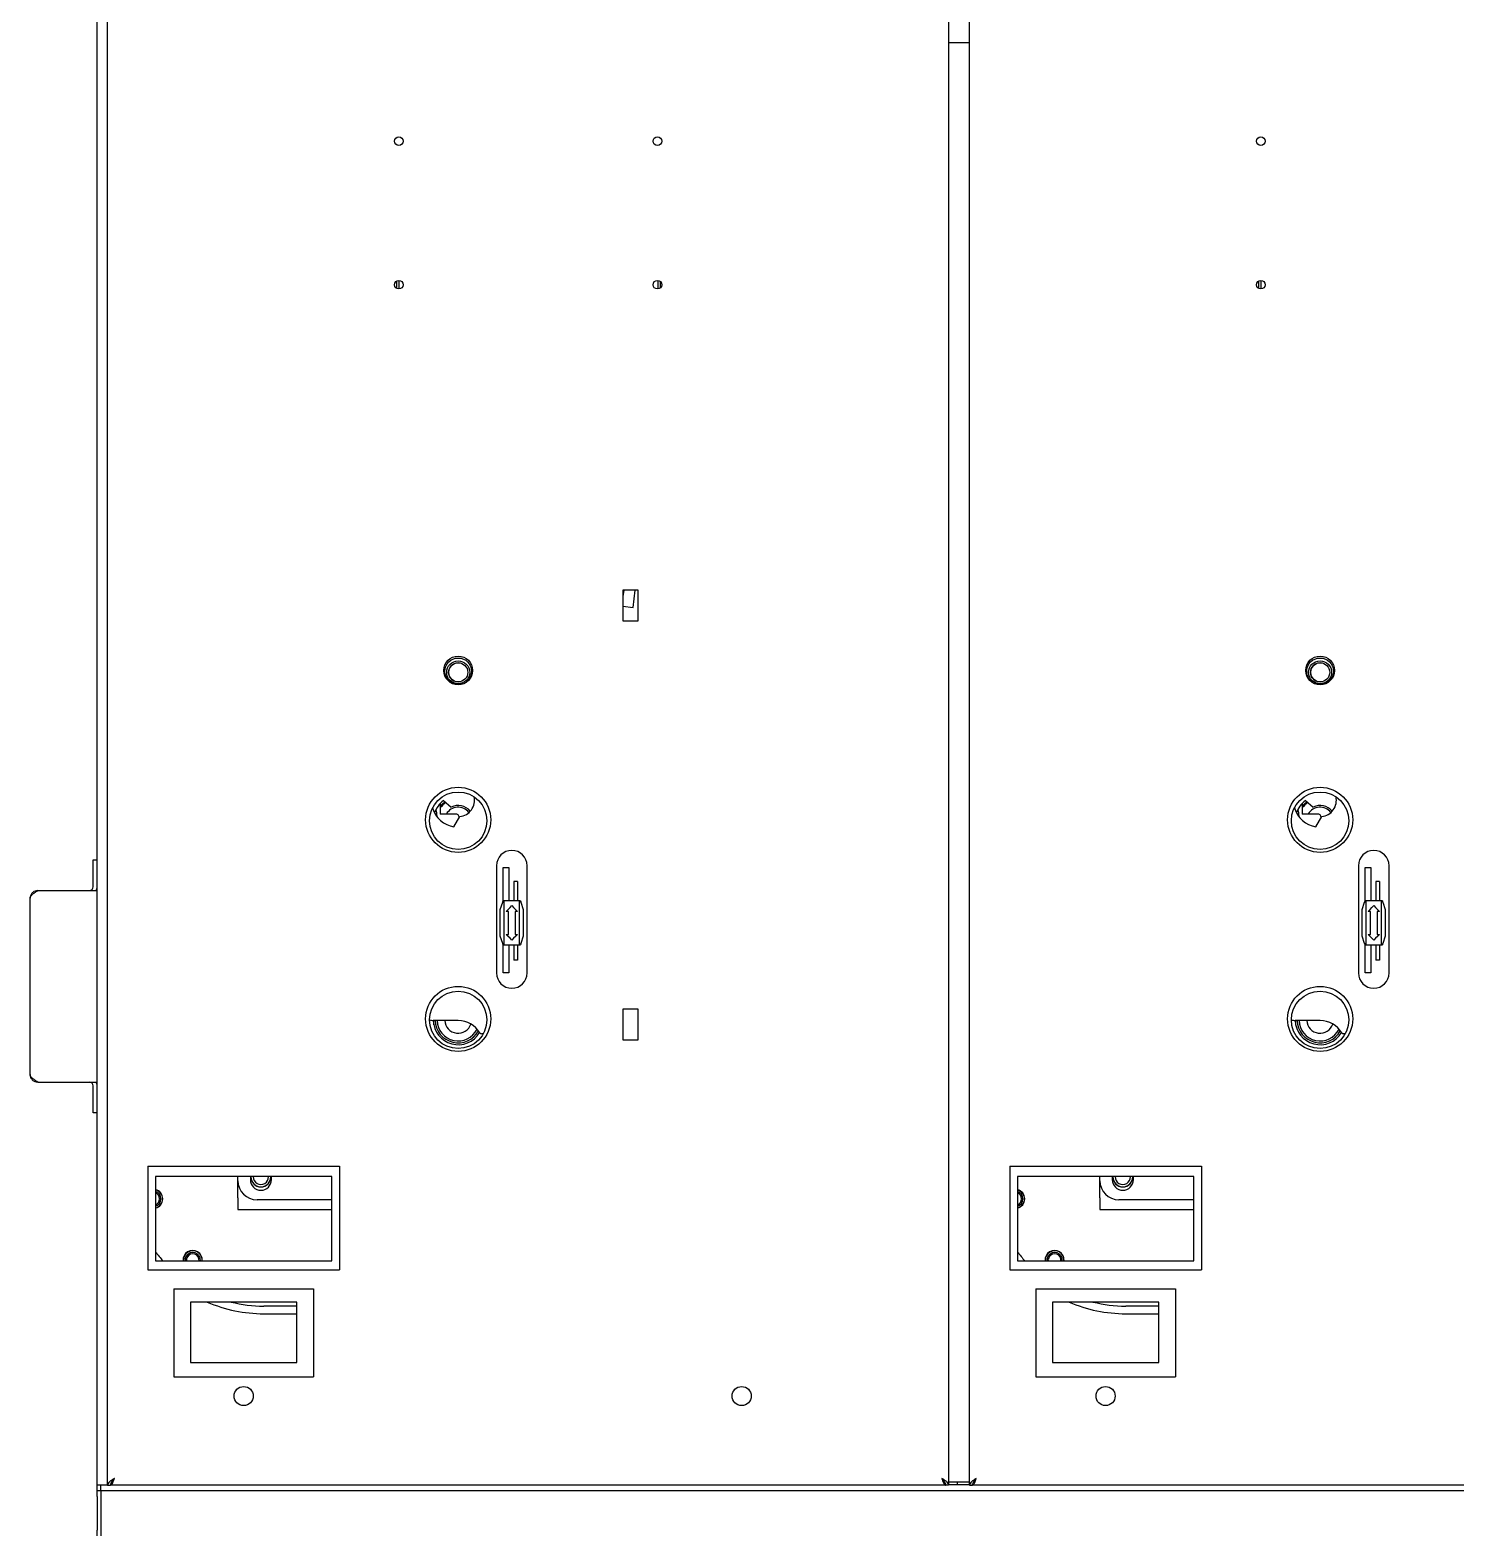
# Model space of a CAD drawing. Header units: millimetres. Extents: x 0 to 87554, y -20854 to 20404.
# Drawn here: x 3979 to 4723, y -10354 to -9569 of the extents above; entities that cross this region are included whole.
import ezdxf

# ---------------------------------------------------------------- set-up
doc = ezdxf.new("R2010")
doc.units = ezdxf.units.MM
doc.layers.get('0').update_dxf_attribs({"lineweight": 15})

# ---------------------------------------------------------------- blocks, each defined once
blk = doc.blocks.new('dr4')
at = {"color": 87, "linetype": 'Continuous', "lineweight": 25}
for p, q in [((-293.67, -703.92), (-293.67, 85.58)), ((-288.17, -703.92), (-288.17, 84.08)), ((150.83, 84.08), (150.83, -703.92)), ((161.83, -703.92), (161.83, 84.08)), ((150.83, 49.58), (161.83, 49.58)), ((-137.17, -78.93), (-137.17, -74.9)), ((-135.97, -79.16), (-135.97, -74.68)), ((-0.77, -79.13), (-0.77, -74.7)), ((0.43, -78.5), (0.43, -75.34)), ((312.83, -78.93), (312.83, -74.9)), ((314.03, -79.16), (314.03, -74.68)), ((-11.17, -236.42), (-19.17, -236.42)), ((-19.17, -236.42), (-19.17, -252.42)), ((-18.76, -236.42), (-19.17, -239.82)), ((-13.83, -245.55), (-12.72, -236.42)), ((-11.17, -252.42), (-11.17, -236.42)), ((-19.17, -244.9), (-13.83, -245.55)), ((-19.17, -252.42), (-11.17, -252.42)), ((-114.52, -347.88), (-114.52, -353.42)), ((-112.82, -346.41), (-108.79, -349.78)), ((335.48, -347.88), (335.48, -353.42)), ((337.18, -346.41), (341.21, -349.78)), ((-116.31, -354.06), (-116.43, -354.57)), ((-106.52, -353.42), (-114.52, -353.42)), ((-107.38, -360.07), (-104.28, -354.7)), ((333.69, -354.06), (333.57, -354.57)), ((343.48, -353.42), (335.48, -353.42)), ((342.62, -360.07), (345.72, -354.7)), ((-295.67, -382.42), (-295.67, -377.42)), ((-295.67, -377.42), (-293.67, -377.42)), ((-295.67, -391.42), (-295.67, -382.42)), ((-85.17, -380.42), (-85.17, -436.42)), ((-81.67, -381.42), (-78.67, -381.42)), ((-81.67, -398.75), (-81.67, -381.42)), ((-78.67, -381.42), (-78.67, -398.75)), ((-69.17, -436.42), (-69.17, -380.42)), ((364.83, -380.42), (364.83, -436.42)), ((368.33, -381.42), (371.33, -381.42)), ((368.33, -398.75), (368.33, -381.42)), ((371.33, -381.42), (371.33, -398.75)), ((380.83, -436.42), (380.83, -380.42)), ((-74.12, -388.72), (-76.12, -388.72)), ((-76.12, -388.72), (-76.12, -393.72)), ((-74.12, -388.72), (-74.12, -393.72)), ((375.88, -388.72), (373.88, -388.72)), ((373.88, -388.72), (373.88, -393.72)), ((375.88, -388.72), (375.88, -393.72)), ((-328.67, -489.42), (-328.67, -397.42)), ((-324.67, -393.42), (-293.67, -393.42)), ((-83.17, -403.25), (-81.92, -399.5)), ((-81.17, -398.75), (-81.67, -398.75)), ((-81.17, -421.75), (-81.17, -398.75)), ((-73.17, -398.75), (-81.17, -398.75)), ((-76.12, -393.72), (-76.12, -398.75)), ((-74.12, -393.72), (-74.12, -398.75)), ((-73.17, -421.75), (-73.17, -398.75)), ((-72.67, -398.75), (-73.17, -398.75)), ((-72.43, -399.5), (-71.17, -403.25)), ((366.83, -403.25), (368.08, -399.5)), ((368.83, -398.75), (368.33, -398.75)), ((368.83, -421.75), (368.83, -398.75)), ((376.83, -398.75), (368.83, -398.75)), ((373.88, -393.72), (373.88, -398.75)), ((375.88, -393.72), (375.88, -398.75)), ((376.83, -421.75), (376.83, -398.75)), ((377.33, -398.75), (376.83, -398.75)), ((377.57, -399.5), (378.83, -403.25)), ((-83.17, -417.25), (-83.17, -403.25)), ((-78.92, -404.25), (-80.17, -404.25)), ((-78.92, -416.25), (-78.92, -404.25)), ((-74.17, -404.25), (-75.42, -404.25)), ((-75.42, -404.25), (-75.42, -416.25)), ((-71.17, -403.25), (-71.17, -417.25)), ((366.83, -417.25), (366.83, -403.25)), ((371.08, -404.25), (369.83, -404.25)), ((371.08, -416.25), (371.08, -404.25)), ((375.83, -404.25), (374.58, -404.25)), ((374.58, -404.25), (374.58, -416.25)), ((378.83, -403.25), (378.83, -417.25)), ((-81.92, -421), (-83.17, -417.25)), ((-81.67, -421.75), (-81.17, -421.75)), ((-81.67, -436.42), (-81.67, -421.75)), ((-81.17, -421.75), (-73.17, -421.75)), ((-80.17, -416.25), (-78.92, -416.25)), ((-78.67, -421.75), (-78.67, -436.42)), ((-76.12, -421.75), (-76.12, -424.72)), ((-75.42, -416.25), (-74.17, -416.25)), ((-74.12, -421.75), (-74.12, -424.72)), ((-73.17, -421.75), (-72.67, -421.75)), ((-71.17, -417.25), (-72.43, -421)), ((368.08, -421), (366.83, -417.25)), ((368.33, -421.75), (368.83, -421.75)), ((368.33, -436.42), (368.33, -421.75)), ((368.83, -421.75), (376.83, -421.75)), ((369.83, -416.25), (371.08, -416.25)), ((371.33, -421.75), (371.33, -436.42)), ((373.88, -421.75), (373.88, -424.72)), ((374.58, -416.25), (375.83, -416.25)), ((375.88, -421.75), (375.88, -424.72)), ((376.83, -421.75), (377.33, -421.75)), ((378.83, -417.25), (377.57, -421)), ((-76.12, -424.72), (-76.12, -429.72)), ((-74.12, -429.72), (-76.12, -429.72)), ((-74.12, -424.72), (-74.12, -429.72)), ((373.88, -424.72), (373.88, -429.72)), ((375.88, -429.72), (373.88, -429.72)), ((375.88, -424.72), (375.88, -429.72)), ((-78.67, -436.42), (-81.67, -436.42)), ((371.33, -436.42), (368.33, -436.42)), ((-105.17, -461.25), (-118.17, -461.25)), ((-117.92, -463.46), (-117.92, -461.25)), ((-11.17, -455.42), (-19.17, -455.42)), ((-19.17, -455.42), (-19.17, -471.42)), ((-11.17, -471.42), (-11.17, -455.42)), ((344.83, -461.25), (331.83, -461.25)), ((332.08, -463.46), (332.08, -461.25)), ((-92.09, -468.25), (-93.05, -468.25)), ((357.91, -468.25), (356.95, -468.25)), ((-19.17, -471.42), (-11.17, -471.42)), ((-324.67, -493.42), (-293.67, -493.42)), ((-295.67, -504.42), (-295.67, -495.42)), ((-295.67, -509.42), (-295.67, -504.42)), ((-293.67, -509.42), (-295.67, -509.42)), ((-267.17, -537.42), (-267.17, -591.42)), ((-267.17, -537.42), (-167.17, -537.42)), ((-167.17, -537.42), (-167.17, -591.42)), ((182.83, -537.42), (182.83, -591.42)), ((182.83, -537.42), (282.83, -537.42)), ((282.83, -537.42), (282.83, -591.42)), ((-171.17, -542.82), (-263.17, -542.82)), ((-263.17, -542.82), (-263.17, -586.82)), ((-220.17, -544.92), (-220.17, -542.82)), ((-220.17, -553.92), (-220.17, -544.92)), ((-213.67, -542.82), (-213.67, -544.42)), ((-202.67, -544.42), (-202.67, -542.82)), ((-171.17, -586.82), (-171.17, -542.82)), ((278.83, -542.82), (186.83, -542.82)), ((186.83, -542.82), (186.83, -586.82)), ((229.83, -544.92), (229.83, -542.82)), ((229.83, -553.92), (229.83, -544.92)), ((236.33, -542.82), (236.33, -544.42)), ((247.33, -544.42), (247.33, -542.82)), ((278.83, -586.82), (278.83, -542.82)), ((-220.17, -553.92), (-220.17, -559.92)), ((-171.17, -554.92), (-210.17, -554.92)), ((229.83, -553.92), (229.83, -559.92)), ((278.83, -554.92), (239.83, -554.92)), ((-220.17, -559.92), (-171.17, -559.92)), ((229.83, -559.92), (278.83, -559.92)), ((-263.17, -586.82), (-171.17, -586.82)), ((186.83, -586.82), (278.83, -586.82)), ((-267.17, -591.42), (-167.17, -591.42)), ((182.83, -591.42), (282.83, -591.42)), ((-253.67, -601.42), (-253.67, -647.42)), ((-253.67, -601.42), (-180.67, -601.42)), ((-180.67, -601.42), (-180.67, -647.42)), ((196.33, -601.42), (196.33, -647.42)), ((196.33, -601.42), (269.33, -601.42)), ((269.33, -601.42), (269.33, -647.42)), ((-189.42, -608.32), (-244.92, -608.32)), ((-244.92, -608.32), (-244.92, -639.82)), ((-189.42, -610.42), (-206.67, -610.42)), ((-189.42, -639.82), (-189.42, -608.32)), ((260.58, -608.32), (205.08, -608.32)), ((205.08, -608.32), (205.08, -639.82)), ((260.58, -610.42), (243.33, -610.42)), ((260.58, -639.82), (260.58, -608.32)), ((-206.67, -614.42), (-189.42, -614.42)), ((243.33, -614.42), (260.58, -614.42)), ((-244.92, -639.82), (-189.42, -639.82)), ((205.08, -639.82), (260.58, -639.82)), ((-253.67, -647.42), (-180.67, -647.42)), ((196.33, -647.42), (269.33, -647.42)), ((-289.67, -703.92), (-293.67, -703.92)), ((-293.67, -706.92), (-293.67, -703.92)), ((-291.67, -706.92), (-291.67, -703.92)), ((-288.35, -703.92), (-289.67, -703.92)), ((-288.17, -703.92), (-286.67, -703.92)), ((-286.57, -703.92), (-286.57, -703.34)), ((149.23, -703.92), (-286.57, -703.92)), ((149.23, -703.34), (149.23, -703.92)), ((150.83, -703.92), (149.33, -703.92)), ((161.83, -702.42), (150.83, -702.42)), ((161.68, -703.82), (150.97, -703.82)), ((155.33, -702.42), (155.33, -703.82)), ((161.83, -703.92), (163.33, -703.92)), ((163.43, -703.92), (163.43, -703.34)), ((599.23, -703.92), (163.43, -703.92)), ((-291.67, -706.92), (-293.67, -706.92)), ((-293.67, -709.92), (-293.67, -706.92)), ((-293.67, -709.92), (-293.67, -727.42)), ((1104.33, -706.92), (-291.67, -706.92)), ((-291.67, -706.92), (-291.67, -709.92)), ((-291.67, -709.92), (-291.67, -726.92)), ((-291.67, -709.92), (-291.67, -727.42)), ((-293.67, -730.42), (-293.67, -727.42)), ((-291.67, -727.42), (-291.67, -730.42))]:
    blk.add_line(p, q, dxfattribs=at)
at = {"color": 87, "linetype": 'Continuous', "lineweight": 25, "flags": 128}
for points in [[(-116.82, -354.02), (-116.6, -353.24), (-116.35, -352.55)], [(-114.52, -349.39), (-113.17, -347.97), (-112.03, -347.07)], [(333.18, -354.02), (333.4, -353.24), (333.65, -352.55)], [(335.48, -349.39), (336.83, -347.97), (337.97, -347.07)], [(-81.92, -399.5), (-81.9, -399.44), (-81.82, -399.19), (-81.67, -398.75)], [(-72.67, -398.75), (-72.53, -399.19), (-72.45, -399.44), (-72.43, -399.5)], [(368.08, -399.5), (368.1, -399.44), (368.18, -399.19), (368.33, -398.75)], [(377.33, -398.75), (377.47, -399.19), (377.55, -399.44), (377.57, -399.5)], [(-80.17, -404.25), (-79.11, -403.19), (-78.11, -402.18), (-77.17, -401.25)], [(-77.17, -401.25), (-76.24, -402.18), (-75.24, -403.19), (-74.17, -404.25)], [(369.83, -404.25), (370.89, -403.19), (371.89, -402.18), (372.83, -401.25)], [(372.83, -401.25), (373.76, -402.18), (374.76, -403.19), (375.83, -404.25)], [(-81.67, -421.75), (-81.82, -421.31), (-81.9, -421.06), (-81.92, -421)], [(-77.17, -419.25), (-78.11, -418.31), (-79.11, -417.31), (-80.17, -416.25)], [(-74.17, -416.25), (-75.24, -417.31), (-76.24, -418.31), (-77.17, -419.25)], [(-72.43, -421), (-72.45, -421.06), (-72.53, -421.31), (-72.67, -421.75)], [(368.33, -421.75), (368.18, -421.31), (368.1, -421.06), (368.08, -421)], [(372.83, -419.25), (371.89, -418.31), (370.89, -417.31), (369.83, -416.25)], [(375.83, -416.25), (374.76, -417.31), (373.76, -418.31), (372.83, -419.25)], [(377.57, -421), (377.55, -421.06), (377.47, -421.31), (377.33, -421.75)]]:
    blk.add_lwpolyline(points, dxfattribs=at)
at = {"color": 87, "linetype": 'Continuous', "lineweight": 25}
for centre, radius in [((-136.17, -1.92), 2.25), ((-1.17, -1.92), 2.25), ((313.83, -1.92), 2.25), ((-136.17, -76.92), 2.25), ((-1.17, -76.92), 2.25), ((313.83, -76.92), 2.25), ((-105.17, -278.42), 7.5), ((-105.17, -278.92), 7), ((-105.17, -279.42), 6), ((-105.15, -279.42), 5), ((344.83, -278.42), 7.5), ((344.83, -278.92), 7), ((344.83, -279.42), 6), ((344.85, -279.42), 5), ((-105.17, -356.42), 17), ((-105.17, -356.92), 15), ((344.83, -356.42), 17), ((344.83, -356.92), 15), ((-105.17, -460.42), 17), ((-105.17, -460.92), 15), ((344.83, -460.42), 17), ((344.83, -460.92), 15), ((-217.17, -657.42), 5), ((42.83, -657.42), 5), ((232.83, -657.42), 5)]:
    blk.add_circle(centre, radius, dxfattribs=at)
for centre, radius, start, end in [((-105.17, -279.42), 5, 90, 270.08309), ((344.83, -279.42), 5, 90, 270.20213), ((-105.17, -346.25), 8.5, 276.03188, 12.39007), ((344.83, -346.25), 8.5, 276.03188, 12.39007), ((-105.17, -346.25), 14, 196.49726, 260.92483), ((-105.17, -356.92), 13, 126.02811, 161.75849), ((-121.02, -353.42), 4.75, 345.68972, 28.24188), ((-105.17, -356.92), 11.5, 124.16079, 144.35087), ((-105.17, -356.92), 7.1, 37.38728, 150.46475), ((-105.17, -356.92), 8, 38.20662, 116.89924), ((344.83, -346.25), 14, 196.49726, 260.92483), ((344.83, -356.92), 13, 126.02811, 161.75849), ((328.98, -353.42), 4.75, 345.68972, 28.24188), ((344.83, -356.92), 11.5, 124.16079, 144.35087), ((344.83, -356.92), 7.1, 37.38728, 150.46475), ((344.83, -356.92), 8, 38.20662, 116.89924), ((-106.52, -355.42), 2, 7.80907, 90), ((343.48, -355.42), 2, 7.80907, 90), ((-77.17, -380.42), 8, 0, 180), ((372.83, -380.42), 8, 0, 180), ((-297.67, -391.42), 2, 270, 0), ((-297.67, -391.42), 4, 330, 0), ((-77.17, -436.42), 8, 180, 0), ((372.83, -436.42), 8, 180, 0), ((-118.17, -456.25), 5, 246.42494, 270), ((-105.17, -460.92), 13, 181.45794, 329.15472), ((-105.17, -460.92), 12, 181.57947, 331.49025), ((-105.17, -460.92), 11, 181.7231, 333.75083), ((-105.17, -460.92), 7, 182.70833, 341.98801), ((-105.17, -474.25), 13, 30, 90), ((331.83, -456.25), 5, 246.42494, 270), ((344.83, -460.92), 13, 181.45794, 329.15472), ((344.83, -460.92), 12, 181.57947, 331.49025), ((344.83, -460.92), 11, 181.7231, 333.75083), ((344.83, -460.92), 7, 182.70833, 341.98801), ((344.83, -474.25), 13, 30, 90), ((-93.05, -467.25), 1, 210, 270), ((356.95, -467.25), 1, 210, 270), ((-297.67, -495.42), 2, 0, 90), ((-297.67, -495.42), 4, 0, 30), ((-210.17, -544.92), 10, 180, 270), ((-208.17, -544.42), 5.5, 180, 0), ((-208.17, -542.92), 5.25, 178.90859, 270), ((-208.17, -542.92), 5.23, 178.90336, 1.09664), ((-208.17, -542.92), 4, 178.56746, 1.43254), ((-208.17, -542.92), 5.25, 270, 1.09141), ((239.83, -544.92), 10, 180, 270), ((241.83, -544.42), 5.5, 180, 0), ((241.83, -542.92), 5.25, 178.90859, 270), ((241.83, -542.92), 5.22, 178.90336, 1.09664), ((241.83, -542.92), 4, 178.56746, 1.43254), ((241.83, -542.92), 5.25, 270, 1.09141), ((-264.38, -554.42), 5, 0, 76.04083), ((-264.37, -554.42), 4.86, 284.22011, 75.77989), ((-264.37, -554.42), 4, 287.36525, 72.63475), ((-264.37, -554.42), 3.32, 291.05193, 68.94807), ((-264.38, -554.42), 5, 283.95917, 0), ((185.62, -554.42), 5, 0, 76.04083), ((185.63, -554.42), 4.86, 284.22011, 75.77989), ((185.63, -554.42), 4, 287.36525, 72.63475), ((185.63, -554.42), 3.32, 291.05193, 68.94807), ((185.62, -554.42), 5, 283.95917, 0), ((-206.67, -539.92), 70.5, 216.73423, 221.70137), ((-243.8, -586.42), 5, 355.41143, 184.58857), ((-243.75, -586.42), 4.86, 148.09144, 184.72104), ((-243.75, -586.42), 4.86, 355.27896, 148.09144), ((-243.75, -586.42), 4, 148.09144, 185.73917), ((-243.75, -586.42), 4, 354.26083, 148.09144), ((-243.75, -586.42), 3.32, 148.09144, 186.91259), ((-243.75, -586.42), 3.32, 353.08741, 148.09144), ((243.33, -539.92), 70.5, 216.73423, 221.70137), ((206.2, -586.42), 5, 355.41143, 184.58857), ((206.25, -586.42), 4.86, 148.09144, 184.72104), ((206.25, -586.42), 4.86, 355.27896, 148.09144), ((206.25, -586.42), 4, 148.09144, 185.73917), ((206.25, -586.42), 4, 354.26083, 148.09144), ((206.25, -586.42), 3.32, 148.09144, 186.91259), ((206.25, -586.42), 3.32, 353.08741, 148.09144), ((-206.67, -539.92), 74.5, 246.65288, 270), ((-206.67, -539.92), 70.5, 255.98037, 270), ((243.33, -539.92), 74.5, 246.65288, 270), ((243.33, -539.92), 70.5, 255.98037, 270)]:
    blk.add_arc(centre, radius, start, end, dxfattribs=at)
for points, knots in [([(-328.67, -397.42), (-328.61, -397.09), (-328.49, -396.42), (-327.57, -395.42), (-326.25, -394.42), (-325.2, -393.75), (-324.67, -393.42)], [0, 0, 0, 0, 0.250003, 0.500007, 0.749997, 1, 1, 1, 1]), ([(-324.67, -393.42), (-325.14, -393.47), (-326.08, -393.56), (-327.32, -394.31), (-328.23, -395.41), (-328.63, -396.52), (-328.66, -397.2), (-328.67, -397.42)], [0, 0, 0, 0, 0.224319, 0.448684, 0.673045, 0.897402, 1, 1, 1, 1]), ([(-81.17, -398.75), (-81.38, -398.95), (-81.79, -399.36), (-81.88, -399.45), (-81.92, -399.5)], [0, 0, 0, 0, 0.494812, 1, 1, 1, 1]), ([(-72.43, -399.5), (-72.47, -399.45), (-72.56, -399.36), (-72.97, -398.95), (-73.17, -398.75)], [0, 0, 0, 0, 0.494149, 1, 1, 1, 1]), ([(368.83, -398.75), (368.62, -398.95), (368.21, -399.36), (368.12, -399.45), (368.08, -399.5)], [0, 0, 0, 0, 0.4948124, 1, 1, 1, 1]), ([(377.57, -399.5), (377.53, -399.45), (377.44, -399.36), (377.03, -398.95), (376.83, -398.75)], [0, 0, 0, 0, 0.494149, 1, 1, 1, 1]), ([(-81.92, -421), (-81.88, -421.05), (-81.79, -421.14), (-81.38, -421.54), (-81.17, -421.75)], [0, 0, 0, 0, 0.494139, 1, 1, 1, 1]), ([(-73.17, -421.75), (-72.97, -421.55), (-72.56, -421.14), (-72.47, -421.05), (-72.43, -421)], [0, 0, 0, 0, 0.494803, 1, 1, 1, 1]), ([(368.08, -421), (368.12, -421.05), (368.21, -421.14), (368.62, -421.54), (368.83, -421.75)], [0, 0, 0, 0, 0.494139, 1, 1, 1, 1]), ([(376.83, -421.75), (377.03, -421.55), (377.44, -421.14), (377.53, -421.05), (377.57, -421)], [0, 0, 0, 0, 0.494803, 1, 1, 1, 1]), ([(-324.67, -493.42), (-325.21, -493.08), (-326.28, -492.4), (-327.62, -491.38), (-328.51, -490.39), (-328.62, -489.73), (-328.67, -489.42)], [0, 0, 0, 0, 0.254652, 0.509543, 0.764441, 1, 1, 1, 1]), ([(-328.67, -489.42), (-328.61, -489.94), (-328.49, -490.99), (-327.57, -492.31), (-326.25, -493.24), (-325.2, -493.36), (-324.67, -493.42)], [0, 0, 0, 0, 0.2500019, 0.5000013, 0.7499985, 1, 1, 1, 1]), ([(-284.67, -700.42), (-285.13, -700.71), (-286.05, -701.29), (-287.21, -702.17), (-288.02, -703.04), (-288.12, -703.63), (-288.17, -703.92)], [0, 0, 0, 0, 0.249998, 0.499993, 0.749994, 1, 1, 1, 1]), ([(-284.67, -700.42), (-284.94, -700.71), (-285.46, -701.29), (-286.12, -702.17), (-286.58, -703.04), (-286.64, -703.63), (-286.67, -703.92)], [0, 0, 0, 0, 0.249994, 0.499996, 0.74999, 1, 1, 1, 1]), ([(-286.57, -703.92), (-286.43, -703.88), (-286.14, -703.79), (-285.71, -703.12), (-285.28, -702.13), (-284.93, -701.17), (-284.73, -700.59), (-284.67, -700.42)], [0, 0, 0, 0, 0.227183, 0.454438, 0.681674, 0.90892, 1, 1, 1, 1]), ([(-286.15, -702.29), (-286, -702.18), (-285.69, -701.96), (-285.22, -701.31), (-284.88, -700.76), (-284.7, -700.46), (-284.67, -700.42)], [0, 0, 0, 0, 0.303228, 0.627346, 0.951457, 1, 1, 1, 1]), ([(150.83, -703.92), (150.77, -703.63), (150.67, -703.04), (149.86, -702.17), (148.7, -701.29), (147.78, -700.71), (147.33, -700.42)], [0, 0, 0, 0, 0.2500047, 0.5000052, 0.7500006, 1, 1, 1, 1]), ([(149.33, -703.92), (149.29, -703.63), (149.23, -703.04), (148.77, -702.17), (148.11, -701.29), (147.59, -700.71), (147.33, -700.42)], [0, 0, 0, 0, 0.2500098, 0.500001, 0.750001, 1, 1, 1, 1]), ([(147.33, -700.42), (147.46, -700.64), (147.75, -701.13), (148.2, -701.77), (148.56, -702.18), (148.75, -702.25), (148.79, -702.26)], [0, 0, 0, 0, 0.274581, 0.601184, 0.927895, 1, 1, 1, 1]), ([(147.33, -700.42), (147.47, -700.84), (147.76, -701.67), (148.19, -702.76), (148.62, -703.55), (148.97, -703.89), (149.17, -703.91), (149.23, -703.92)], [0, 0, 0, 0, 0.227183, 0.454422, 0.681668, 0.908922, 1, 1, 1, 1]), ([(165.33, -700.42), (164.87, -700.71), (163.95, -701.29), (162.79, -702.17), (161.98, -703.04), (161.88, -703.63), (161.83, -703.92)], [0, 0, 0, 0, 0.249999, 0.499995, 0.749995, 1, 1, 1, 1]), ([(165.33, -700.42), (165.06, -700.71), (164.54, -701.29), (163.88, -702.17), (163.42, -703.04), (163.36, -703.63), (163.33, -703.92)], [0, 0, 0, 0, 0.249999, 0.499999, 0.7499902, 1, 1, 1, 1]), ([(163.43, -703.92), (163.57, -703.88), (163.86, -703.79), (164.29, -703.12), (164.72, -702.13), (165.07, -701.17), (165.27, -700.59), (165.33, -700.42)], [0, 0, 0, 0, 0.227184, 0.454437, 0.681673, 0.908917, 1, 1, 1, 1]), ([(163.85, -702.29), (164, -702.18), (164.31, -701.96), (164.78, -701.31), (165.12, -700.76), (165.3, -700.46), (165.33, -700.42)], [0, 0, 0, 0, 0.303231, 0.627341, 0.951452, 1, 1, 1, 1])]:
    blk.add_open_spline(points, degree=3, knots=knots, dxfattribs=at)

msp = doc.modelspace()

# ---------------------------------------------------------------- block references
at = {"lineweight": -3}
msp.add_blockref('dr4', (4307.45, -9625.55), dxfattribs=at)

doc.saveas('drawing.dxf')
